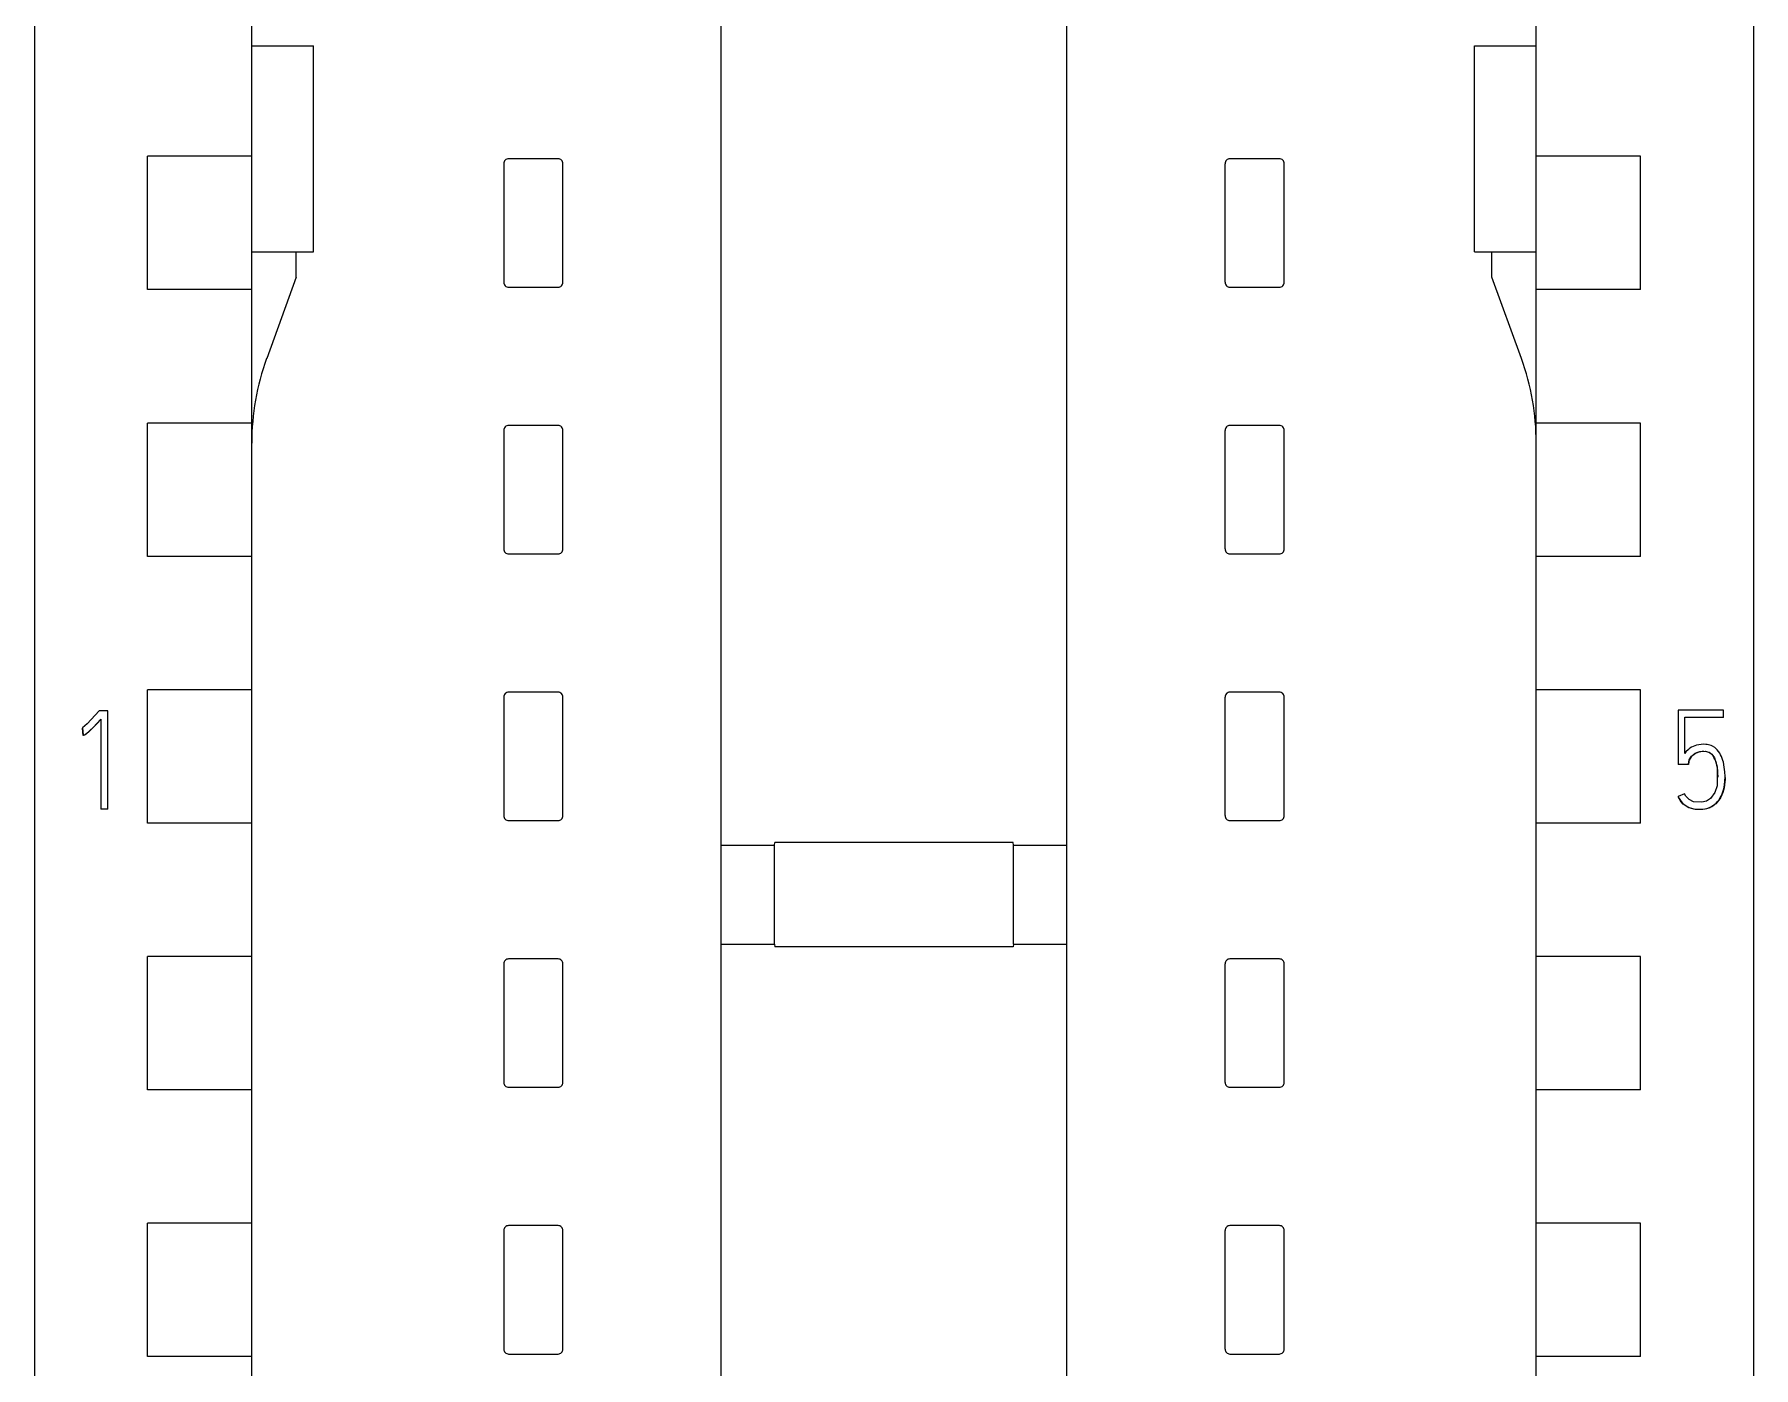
# Model space of a CAD drawing. Extents: x 0 to 594, y 0 to 420.
# Drawn here: x 147.57 to 182.37, y 313.96 to 340.96 of the extents above; entities that cross this region are included whole.
import ezdxf

# ---------------------------------------------------------------- set-up
doc = ezdxf.new("R2010")
doc.units = 0
doc.header["$LTSCALE"] = 32.67
doc.layers.add('20000_FRONT_O', color=7, linetype='CONTINUOUS')

msp = doc.modelspace()

# ---------------------------------------------------------------- linework, layer by layer
at = {"layer": '20000_FRONT_O', "linetype": 'CONTINUOUS'}
for p, q in [((147.567, 352.658), (147.567, 238.836)), ((182.367, 352.658), (182.367, 238.836)), ((151.967, 218.313), (151.967, 350.326)), ((177.967, 218.313), (177.967, 350.326)), ((161.467, 244.462), (161.467, 347.637)), ((168.467, 244.462), (168.467, 347.637)), ((151.967, 340.724), (153.217, 340.724)), ((153.217, 336.55), (153.217, 340.724)), ((176.717, 336.55), (176.717, 340.724)), ((176.717, 340.724), (177.967, 340.724)), ((149.856, 335.787), (149.856, 338.487)), ((151.967, 338.487), (149.856, 338.487)), ((157.067, 338.337), (157.067, 335.937)), ((158.167, 338.437), (157.167, 338.437)), ((158.267, 335.937), (158.267, 338.337)), ((171.667, 338.337), (171.667, 335.937)), ((172.767, 338.437), (171.767, 338.437)), ((172.867, 335.937), (172.867, 338.337)), ((180.078, 338.487), (177.967, 338.487)), ((180.078, 335.787), (180.078, 338.487)), ((151.967, 336.55), (153.217, 336.55)), ((152.867, 336.037), (152.867, 336.55)), ((176.717, 336.55), (177.967, 336.55)), ((177.067, 336.037), (177.067, 336.55)), ((152.867, 336.037), (152.269, 334.393)), ((157.167, 335.837), (158.167, 335.837)), ((171.767, 335.837), (172.767, 335.837)), ((177.666, 334.393), (177.067, 336.037)), ((151.967, 335.787), (149.856, 335.787)), ((180.078, 335.787), (177.967, 335.787)), ((149.856, 330.387), (149.856, 333.087)), ((151.967, 333.087), (149.856, 333.087)), ((158.167, 333.037), (157.167, 333.037)), ((172.767, 333.037), (171.767, 333.037)), ((180.078, 333.087), (177.967, 333.087)), ((180.078, 330.387), (180.078, 333.087)), ((157.067, 332.937), (157.067, 330.537)), ((158.267, 330.537), (158.267, 332.937)), ((171.667, 332.937), (171.667, 330.537)), ((172.867, 330.537), (172.867, 332.937)), ((151.967, 330.387), (149.856, 330.387)), ((157.167, 330.437), (158.167, 330.437)), ((171.767, 330.437), (172.767, 330.437)), ((180.078, 330.387), (177.967, 330.387)), ((149.856, 324.987), (149.856, 327.687)), ((151.967, 327.687), (149.856, 327.687)), ((157.067, 327.537), (157.067, 325.137)), ((158.167, 327.637), (157.167, 327.637)), ((158.267, 325.137), (158.267, 327.537)), ((171.667, 327.537), (171.667, 325.137)), ((172.767, 327.637), (171.767, 327.637)), ((172.867, 325.137), (172.867, 327.537)), ((180.078, 327.687), (177.967, 327.687)), ((180.078, 324.987), (180.078, 327.687)), ((157.167, 325.037), (158.167, 325.037)), ((171.767, 325.037), (172.767, 325.037)), ((151.967, 324.987), (149.856, 324.987)), ((180.078, 324.987), (177.967, 324.987)), ((161.467, 324.537), (162.549, 324.537)), ((162.549, 324.537), (162.554, 324.594)), ((162.549, 322.537), (162.549, 324.537)), ((167.38, 324.594), (162.554, 324.594)), ((167.386, 324.537), (167.38, 324.594)), ((167.386, 322.537), (167.386, 324.537)), ((167.386, 324.537), (168.467, 324.537)), ((149.856, 319.587), (149.856, 322.287)), ((151.967, 322.287), (149.856, 322.287)), ((161.467, 322.537), (162.549, 322.537)), ((162.549, 322.537), (162.554, 322.48)), ((167.38, 322.48), (162.554, 322.48)), ((167.386, 322.537), (167.38, 322.48)), ((167.386, 322.537), (168.467, 322.537)), ((180.078, 322.287), (177.967, 322.287)), ((180.078, 319.587), (180.078, 322.287)), ((157.067, 322.137), (157.067, 319.737)), ((158.167, 322.237), (157.167, 322.237)), ((158.267, 319.737), (158.267, 322.137)), ((171.667, 322.137), (171.667, 319.737)), ((172.767, 322.237), (171.767, 322.237)), ((172.867, 319.737), (172.867, 322.137)), ((151.967, 319.587), (149.856, 319.587)), ((157.167, 319.637), (158.167, 319.637)), ((171.767, 319.637), (172.767, 319.637)), ((180.078, 319.587), (177.967, 319.587)), ((149.856, 314.187), (149.856, 316.887)), ((151.967, 316.887), (149.856, 316.887)), ((157.067, 316.737), (157.067, 314.337)), ((158.167, 316.837), (157.167, 316.837)), ((158.267, 314.337), (158.267, 316.737)), ((171.667, 316.737), (171.667, 314.337)), ((172.767, 316.837), (171.767, 316.837)), ((172.867, 314.337), (172.867, 316.737)), ((180.078, 316.887), (177.967, 316.887)), ((180.078, 314.187), (180.078, 316.887)), ((151.967, 314.187), (149.856, 314.187)), ((157.167, 314.237), (158.167, 314.237)), ((171.767, 314.237), (172.767, 314.237)), ((180.078, 314.187), (177.967, 314.187))]:
    msp.add_line(p, q, dxfattribs=at)
at = {"layer": '20000_FRONT_O', "color": 7, "linetype": 'CONTINUOUS'}
for p, q in [((148.798, 327.172), (148.716, 327.084)), ((148.879, 327.262), (148.798, 327.172)), ((149.054, 327.262), (148.879, 327.262)), ((149.054, 325.271), (149.054, 327.262)), ((180.837, 327.271), (180.837, 326.17)), ((181.76, 327.271), (180.837, 327.271)), ((180.975, 326.398), (180.975, 327.133)), ((180.975, 327.133), (181.76, 327.133)), ((181.76, 327.126), (180.975, 327.126)), ((181.76, 327.126), (181.76, 327.271)), ((148.633, 326.997), (148.543, 326.917)), ((148.543, 326.917), (148.543, 326.911)), ((148.543, 326.917), (148.552, 326.77)), ((148.552, 326.763), (148.543, 326.911)), ((148.552, 326.77), (148.582, 326.776)), ((148.605, 326.781), (148.575, 326.767)), ((148.582, 326.776), (148.616, 326.796)), ((148.664, 326.829), (148.605, 326.781)), ((148.616, 326.796), (148.754, 326.921)), ((148.716, 327.084), (148.633, 326.997)), ((148.745, 326.906), (148.664, 326.829)), ((148.831, 326.994), (148.745, 326.906)), ((148.754, 326.921), (148.915, 327.09)), ((148.915, 327.084), (148.831, 326.994)), ((148.915, 327.09), (148.915, 325.271)), ((148.552, 326.77), (148.552, 326.763)), ((148.575, 326.767), (148.552, 326.763)), ((180.998, 326.427), (180.975, 326.398)), ((181.05, 326.479), (180.998, 326.427)), ((181.079, 326.501), (181.05, 326.479)), ((181.11, 326.521), (181.079, 326.501)), ((181.175, 326.551), (181.11, 326.521)), ((181.209, 326.562), (181.175, 326.551)), ((181.189, 326.403), (181.284, 326.436)), ((181.257, 326.573), (181.209, 326.562)), ((181.269, 326.427), (181.212, 326.408)), ((181.353, 326.583), (181.257, 326.573)), ((181.298, 326.432), (181.269, 326.427)), ((181.284, 326.436), (181.389, 326.44)), ((181.328, 326.435), (181.298, 326.432)), ((181.358, 326.436), (181.328, 326.435)), ((181.401, 326.581), (181.353, 326.583)), ((181.415, 326.43), (181.358, 326.436)), ((181.389, 326.44), (181.46, 326.423)), ((181.428, 326.578), (181.401, 326.581)), ((181.465, 326.415), (181.415, 326.43)), ((181.482, 326.567), (181.428, 326.578)), ((181.508, 326.558), (181.482, 326.567)), ((181.533, 326.546), (181.508, 326.558)), ((181.58, 326.517), (181.533, 326.546)), ((181.601, 326.5), (181.58, 326.517)), ((181.631, 326.471), (181.601, 326.5)), ((181.68, 326.405), (181.631, 326.471)), ((180.837, 326.177), (181.048, 326.177)), ((181.048, 326.17), (180.837, 326.17)), ((181.048, 326.177), (181.064, 326.265)), ((181.056, 326.232), (181.048, 326.17)), ((181.048, 326.177), (181.048, 326.17)), ((181.063, 326.258), (181.056, 326.232)), ((181.08, 326.294), (181.063, 326.258)), ((181.064, 326.265), (181.111, 326.343)), ((181.102, 326.326), (181.08, 326.294)), ((181.141, 326.365), (181.102, 326.326)), ((181.111, 326.343), (181.189, 326.403)), ((181.185, 326.394), (181.141, 326.365)), ((181.212, 326.408), (181.185, 326.394)), ((181.46, 326.423), (181.521, 326.382)), ((181.486, 326.404), (181.465, 326.415)), ((181.505, 326.39), (181.486, 326.404)), ((181.541, 326.353), (181.505, 326.39)), ((181.521, 326.382), (181.573, 326.308)), ((181.565, 326.317), (181.541, 326.353)), ((181.584, 326.279), (181.565, 326.317)), ((181.573, 326.308), (181.632, 326.127)), ((181.6, 326.24), (181.584, 326.279)), ((181.613, 326.2), (181.6, 326.24)), ((181.625, 326.152), (181.613, 326.2)), ((181.635, 326.103), (181.625, 326.152)), ((181.632, 326.127), (181.632, 325.742)), ((181.641, 326.054), (181.635, 326.103)), ((181.7, 326.37), (181.68, 326.405)), ((181.718, 326.332), (181.7, 326.37)), ((181.745, 326.256), (181.718, 326.332)), ((181.756, 326.217), (181.745, 326.256)), ((181.774, 326.121), (181.756, 326.217)), ((181.784, 326.025), (181.774, 326.121)), ((181.632, 325.742), (181.584, 325.603)), ((181.645, 326.005), (181.641, 326.054)), ((181.648, 325.914), (181.645, 326.005)), ((181.768, 325.704), (181.779, 325.769)), ((181.779, 325.76), (181.769, 325.703)), ((181.779, 325.769), (181.786, 325.836)), ((181.785, 325.818), (181.779, 325.76)), ((181.788, 325.93), (181.784, 326.025)), ((181.788, 325.876), (181.785, 325.818)), ((181.786, 325.836), (181.788, 325.93)), ((181.788, 325.912), (181.788, 325.918)), ((181.788, 325.912), (181.788, 325.876)), ((180.97, 325.58), (180.842, 325.522)), ((180.842, 325.522), (180.842, 325.516)), ((180.842, 325.522), (180.859, 325.487)), ((180.866, 325.47), (180.842, 325.516)), ((180.859, 325.487), (180.902, 325.422)), ((180.893, 325.427), (180.866, 325.47)), ((180.943, 325.371), (180.893, 325.427)), ((180.902, 325.422), (180.928, 325.392)), ((180.928, 325.392), (180.956, 325.367)), ((180.996, 325.533), (180.97, 325.58)), ((181.065, 325.463), (180.996, 325.533)), ((181.153, 325.42), (181.065, 325.463)), ((181.322, 325.408), (181.153, 325.42)), ((181.416, 325.431), (181.322, 325.408)), ((181.496, 325.484), (181.416, 325.431)), ((181.584, 325.603), (181.496, 325.484)), ((181.551, 325.344), (181.607, 325.39)), ((181.629, 325.408), (181.599, 325.377)), ((181.607, 325.39), (181.632, 325.418)), ((181.656, 325.442), (181.629, 325.408)), ((181.632, 325.418), (181.661, 325.454)), ((181.68, 325.477), (181.656, 325.442)), ((181.661, 325.454), (181.709, 325.536)), ((181.701, 325.513), (181.68, 325.477)), ((181.723, 325.559), (181.701, 325.513)), ((181.709, 325.536), (181.729, 325.58)), ((181.741, 325.606), (181.723, 325.559)), ((181.729, 325.58), (181.751, 325.641)), ((181.757, 325.654), (181.741, 325.606)), ((181.751, 325.641), (181.768, 325.704)), ((181.769, 325.703), (181.757, 325.654)), ((148.915, 325.278), (149.054, 325.278)), ((149.054, 325.271), (148.915, 325.271)), ((181.002, 325.327), (180.943, 325.371)), ((180.956, 325.367), (181.019, 325.323)), ((181.069, 325.293), (181.002, 325.327)), ((181.019, 325.323), (181.055, 325.305)), ((181.055, 325.305), (181.086, 325.293)), ((181.139, 325.272), (181.069, 325.293)), ((181.086, 325.293), (181.152, 325.275)), ((181.19, 325.264), (181.139, 325.272)), ((181.152, 325.275), (181.187, 325.27)), ((181.187, 325.27), (181.236, 325.267)), ((181.24, 325.26), (181.19, 325.264)), ((181.236, 325.267), (181.335, 325.267)), ((181.29, 325.259), (181.24, 325.26)), ((181.34, 325.261), (181.29, 325.259)), ((181.335, 325.267), (181.385, 325.274)), ((181.412, 325.273), (181.34, 325.261)), ((181.385, 325.274), (181.42, 325.282)), ((181.48, 325.297), (181.412, 325.273)), ((181.42, 325.282), (181.488, 325.307)), ((181.543, 325.333), (181.48, 325.297)), ((181.488, 325.307), (181.521, 325.324)), ((181.521, 325.324), (181.551, 325.344)), ((181.599, 325.377), (181.543, 325.333))]:
    msp.add_line(p, q, dxfattribs=at)
at = {"layer": '20000_FRONT_O', "linetype": 'CONTINUOUS'}
for centre, radius, start, end in [((157.167, 338.337), 0.0998, 89.9713, 180.0287), ((158.167, 338.337), 0.0998, 359.9713, 90.0287), ((171.767, 338.337), 0.0998, 89.9713, 180.0287), ((172.767, 338.337), 0.0998, 359.9713, 90.0287), ((157.167, 335.937), 0.0998, 179.9713, 270.0287), ((158.167, 335.937), 0.0998, 269.9713, 0.0287), ((171.767, 335.937), 0.0998, 179.9713, 270.0287), ((172.767, 335.937), 0.0998, 269.9713, 0.0287), ((156.967, 332.682), 5, 160, 180), ((172.967, 332.682), 5, 0, 20), ((157.167, 332.937), 0.0998, 89.9713, 180.0287), ((158.167, 332.937), 0.0998, 359.9713, 90.0287), ((171.767, 332.937), 0.0998, 89.9713, 180.0287), ((172.767, 332.937), 0.0998, 359.9713, 90.0287), ((157.167, 330.537), 0.0998, 179.9713, 270.0287), ((158.167, 330.537), 0.0998, 269.9713, 0.0287), ((171.767, 330.537), 0.0998, 179.9713, 270.0287), ((172.767, 330.537), 0.0998, 269.9713, 0.0287), ((157.167, 327.537), 0.0998, 89.9713, 180.0287), ((158.167, 327.537), 0.0998, 359.9713, 90.0287), ((171.767, 327.537), 0.0998, 89.9713, 180.0287), ((172.767, 327.537), 0.0998, 359.9713, 90.0287), ((157.167, 325.137), 0.0998, 179.9713, 270.0287), ((158.167, 325.137), 0.0998, 269.9713, 0.0287), ((171.767, 325.137), 0.0998, 179.9713, 270.0287), ((172.767, 325.137), 0.0998, 269.9713, 0.0287), ((157.167, 322.137), 0.0998, 89.9713, 180.0287), ((158.167, 322.137), 0.0998, 359.9713, 90.0287), ((171.767, 322.137), 0.0998, 89.9713, 180.0287), ((172.767, 322.137), 0.0998, 359.9713, 90.0287), ((157.167, 319.737), 0.0998, 179.9713, 270.0287), ((158.167, 319.737), 0.0998, 269.9713, 0.0287), ((171.767, 319.737), 0.0998, 179.9713, 270.0287), ((172.767, 319.737), 0.0998, 269.9713, 0.0287), ((157.167, 316.737), 0.0998, 89.9713, 180.0287), ((158.167, 316.737), 0.0998, 359.9713, 90.0287), ((171.767, 316.737), 0.0998, 89.9713, 180.0287), ((172.767, 316.737), 0.0998, 359.9713, 90.0287), ((157.167, 314.337), 0.0998, 179.9713, 270.0287), ((158.167, 314.337), 0.0998, 269.9713, 0.0287), ((171.767, 314.337), 0.0998, 179.9713, 270.0287), ((172.767, 314.337), 0.0998, 269.9713, 0.0287)]:
    msp.add_arc(centre, radius, start, end, dxfattribs=at)

doc.saveas('drawing.dxf')
